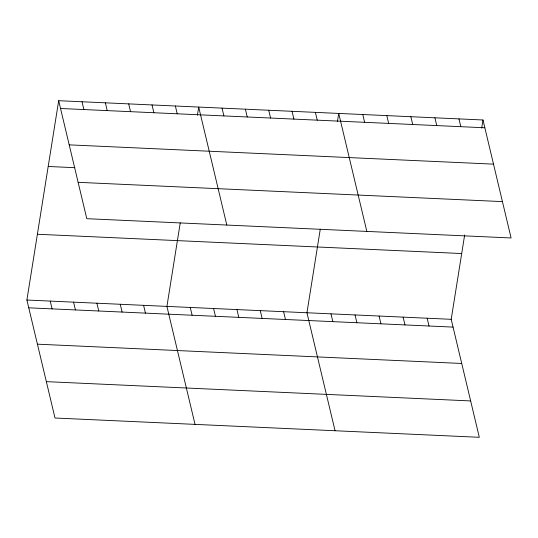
<?xml version="1.0" encoding="UTF-8"?>
<svg xmlns="http://www.w3.org/2000/svg" width="538" height="538" viewBox="0 0 538 538"><rect width="100%" height="100%" fill="white"/><g stroke="black" fill="none" stroke-linecap="round" stroke-linejoin="round"><path stroke-width="0.81" d="M464.657 234.985L451.207 319.316L479.318 437.3L55.011 418.013L26.9 300.029L58.682 100.7L482.99 119.987L511.1 237.971L86.793 218.684L58.682 100.7M180.243 222.866L166.921 306.391L195.032 424.374M197.412 115.186L198.704 107.069L226.814 225.052M320.265 229.228L306.942 312.76L335.053 430.743M337.434 121.554L338.725 113.431L366.835 231.414M481.698 128.111L482.99 119.987M60.538 108.488L484.846 127.775M69.2 144.857L493.514 164.144M48.198 166.477L74.869 167.695M78.131 182.321L502.438 201.609M37.391 234.252L461.698 253.539M26.9 300.029L451.207 319.316M28.756 307.817L453.063 327.104M37.418 344.179L461.725 363.466M46.342 381.644L470.656 400.931M458.948 118.898L460.804 126.686M434.906 117.802L436.762 125.589M410.857 116.712L412.713 124.5M386.815 115.616L388.671 123.404M427.165 318.22L429.021 326.008M362.773 114.527L364.63 122.314M403.123 317.131L404.973 324.918M379.075 316.035L380.931 323.822M315.389 112.375L317.245 120.156M355.033 314.945L356.889 322.733M292.053 111.312L293.909 119.1M330.984 313.849L332.84 321.637M268.718 110.25L270.574 118.037M245.382 109.187L247.238 116.975M283.607 311.697L285.463 319.485M222.046 108.131L223.895 115.912M260.271 310.634L262.127 318.422M236.935 309.572L238.785 317.359M175.368 106.006L177.224 113.794M213.593 308.516L215.449 316.304M152.032 104.944L153.888 112.731M190.257 307.454L192.113 315.241M128.696 103.888L130.552 111.669M105.361 102.825L107.217 110.613M143.585 305.328L145.442 313.116M82.018 101.763L83.874 109.55M120.25 304.273L122.106 312.06M96.914 303.21L98.763 310.998M73.572 302.148L75.428 309.935M50.236 301.085L52.092 308.873"/></g></svg>
